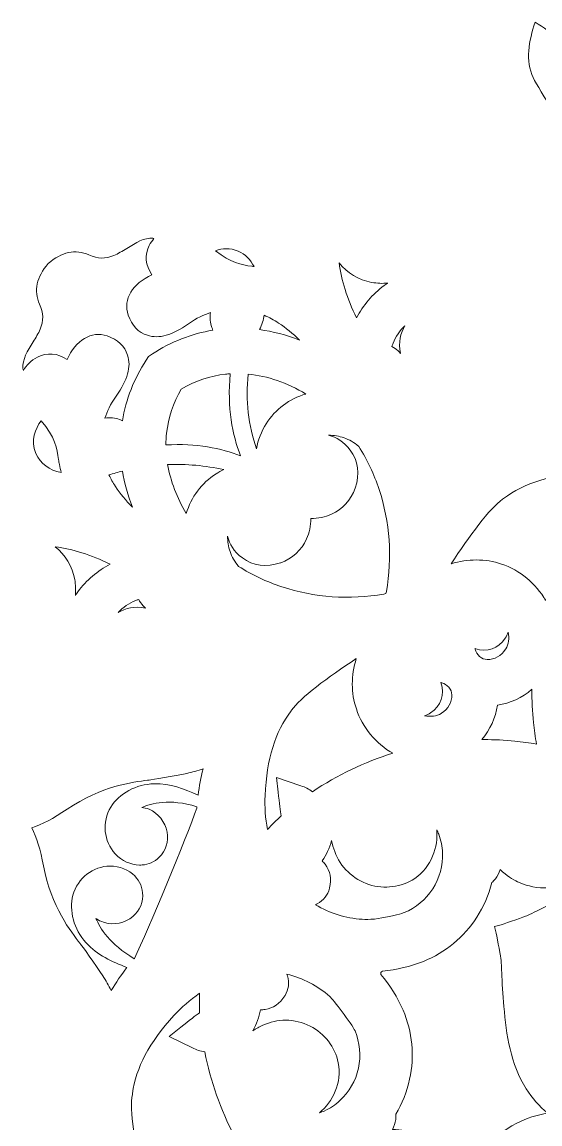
# Model space of a CAD drawing. Header units: millimetres. Extents: x -880 to 1612, y -870 to 417.
# Drawn here: x 456.3 to 566.6, y 113.9 to 348.7 of the extents above; entities that cross this region are included whole.
import ezdxf

# ---------------------------------------------------------------- set-up
doc = ezdxf.new("R2010")
doc.units = ezdxf.units.MM
doc.header["$MEASUREMENT"] = 0
doc.layers.add('Layer 6', color=7, linetype='Continuous')

msp = doc.modelspace()

# ---------------------------------------------------------------- linework, layer by layer
at = {"layer": 'Layer 6', "lineweight": 0}
for points, knots in [([(565.18, 336.88), (563.42, 340.56), (564.29, 344.59), (565.58, 348.73), (569.28, 346.45), (572.58, 343.98), (573.66, 340.05), (574.49, 337.06), (575.78, 326.89), (576.73, 319.46), (576.76, 319.19), (576.8, 318.92), (576.83, 318.65), (576.68, 318.88), (576.53, 319.11), (576.37, 319.34), (572.22, 325.56), (566.52, 334.08), (565.18, 336.88)], [0, 0, 0, 0, 1, 1, 1, 2, 2, 2, 3, 3, 3, 4, 4, 4, 5, 5, 5, 6, 6, 6, 6]), ([(458.62, 280.55), (459.2, 281.5), (459.75, 282.39), (460.12, 283.26), (460.89, 285.07), (460.86, 286.72), (460.02, 288.6), (458.74, 291.49), (459.36, 294.4), (461.85, 297.26), (464.71, 299.76), (467.63, 300.37), (470.52, 299.09), (472.4, 298.26), (474.04, 298.22), (475.85, 298.99), (476.72, 299.36), (477.62, 299.91), (478.57, 300.49), (480.44, 301.65), (482.38, 302.85), (484.17, 302.64), (484.23, 302.63), (484.3, 302.62), (484.37, 302.61), (484, 302.18), (483.67, 301.68), (483.37, 301.12), (482.34, 299.16), (482.55, 296.9), (483.94, 294.85), (479.82, 293.06), (477.75, 289.66), (478.88, 286.3), (479.66, 284.05), (481.04, 282.6), (482.98, 281.98), (485.48, 281.18), (488.25, 281.96), (491.73, 284.44), (493.4, 285.64), (495.07, 286.37), (496.43, 286.83), (496.27, 285.71), (496.35, 284.63), (496.69, 283.67), (496.77, 283.47), (496.85, 283.27), (496.95, 283.07), (492.41, 282.32), (487.98, 280.59), (484.03, 278.01), (484.03, 278.01), (483.24, 277.49), (483.24, 277.49), (483.24, 277.49), (482.73, 276.7), (482.73, 276.7), (480.14, 272.75), (478.4, 268.31), (477.66, 263.78), (477.47, 263.88), (477.27, 263.96), (477.06, 264.04), (476.11, 264.38), (475.03, 264.47), (473.91, 264.3), (474.36, 265.67), (475.1, 267.33), (476.3, 269.01), (478.78, 272.48), (479.55, 275.25), (478.76, 277.75), (478.14, 279.69), (476.67, 281.08), (474.38, 281.86), (471.05, 282.99), (467.67, 280.92), (465.88, 276.79), (463.83, 278.18), (461.55, 278.38), (459.58, 277.34), (458.17, 276.59), (457.15, 275.62), (456.56, 274.45), (456.52, 274.61), (456.49, 274.77), (456.47, 274.95), (456.27, 276.73), (457.46, 278.67), (458.62, 280.55)], [0, 0, 0, 0, 1, 1, 1, 2, 2, 2, 3, 3, 3, 4, 4, 4, 5, 5, 5, 6, 6, 6, 7, 7, 7, 8, 8, 8, 9, 9, 9, 10, 10, 10, 11, 11, 11, 12, 12, 12, 13, 13, 13, 14, 14, 14, 15, 15, 15, 16, 16, 16, 17, 17, 17, 18, 18, 18, 19, 19, 19, 20, 20, 20, 21, 21, 21, 22, 22, 22, 23, 23, 23, 24, 24, 24, 25, 25, 25, 26, 26, 26, 27, 27, 27, 28, 28, 28, 29, 29, 29, 30, 30, 30, 30]), ([(502.31, 299.9), (503.81, 299.23), (504.97, 298.07), (505.69, 296.61), (505.54, 296.63), (505.38, 296.66), (505.22, 296.68), (503.08, 297.01), (500.68, 297.39), (497.51, 299.97), (498.91, 300.51), (500.57, 300.68), (502.31, 299.9)], [0, 0, 0, 0, 1, 1, 1, 2, 2, 2, 3, 3, 3, 4, 4, 4, 4]), ([(530.76, 293.26), (531.91, 293.04), (533.08, 292.99), (534.23, 293.11), (533.96, 292.94), (533.71, 292.77), (533.45, 292.59), (533.45, 292.59), (533.41, 292.56), (533.41, 292.56), (530.93, 290.73), (528.92, 288.37), (527.52, 285.67), (525.52, 289.83), (524.29, 293.7), (523.81, 297.39), (525.56, 295.27), (528.02, 293.76), (530.76, 293.26)], [0, 0, 0, 0, 1, 1, 1, 2, 2, 2, 3, 3, 3, 4, 4, 4, 5, 5, 5, 6, 6, 6, 6]), ([(515.38, 280.97), (512.58, 282.05), (509.71, 282.8), (506.88, 283.19), (507.42, 284.22), (507.69, 285.32), (507.85, 286.24), (508.91, 285.79), (509.94, 285.24), (510.94, 284.58), (512.48, 283.56), (513.95, 282.37), (515.38, 280.97)], [0, 0, 0, 0, 1, 1, 1, 2, 2, 2, 3, 3, 3, 4, 4, 4, 4]), ([(535.31, 280.28), (535.88, 281.68), (536.76, 282.97), (537.85, 284.01), (536.9, 282.5), (536.43, 280.47), (536.91, 278.13), (536.75, 278.32), (536.58, 278.49), (536.4, 278.66), (535.99, 279.05), (535.54, 279.36), (535.05, 279.6), (535.13, 279.83), (535.21, 280.05), (535.31, 280.28)], [0, 0, 0, 0, 1, 1, 1, 2, 2, 2, 3, 3, 3, 4, 4, 4, 5, 5, 5, 5]), ([(487.06, 261.12), (487.41, 264.36), (488.49, 267.6), (490.2, 270.53), (493.13, 272.24), (496.39, 273.33), (499.65, 273.68), (499.97, 273.72), (500.3, 273.75), (500.64, 273.77), (499.93, 266.57), (501.13, 260.71), (502.81, 256.31), (498.73, 257.86), (493.4, 259), (486.92, 258.6), (486.92, 259.45), (486.96, 260.3), (487.06, 261.12)], [0, 0, 0, 0, 1, 1, 1, 2, 2, 2, 3, 3, 3, 4, 4, 4, 5, 5, 5, 6, 6, 6, 6]), ([(506.22, 257.75), (504.48, 262.73), (503.9, 268.12), (504.44, 273.7), (508.55, 273.3), (512.81, 271.84), (516.75, 269.46), (513.28, 268.47), (510.23, 266.2), (508.29, 263.14), (507.24, 261.5), (506.54, 259.66), (506.22, 257.75)], [0, 0, 0, 0, 1, 1, 1, 2, 2, 2, 3, 3, 3, 4, 4, 4, 4]), ([(459.21, 256.81), (457.98, 259.56), (459.13, 262.09), (460.32, 263.75), (463.31, 260.32), (463.7, 257.77), (464.05, 255.51), (464.11, 255.12), (464.17, 254.77), (464.22, 254.44), (464.33, 253.88), (464.46, 253.31), (464.61, 252.75), (462.14, 253.19), (460.18, 254.64), (459.21, 256.81)], [0, 0, 0, 0, 1, 1, 1, 2, 2, 2, 3, 3, 3, 4, 4, 4, 5, 5, 5, 5]), ([(511.59, 228.39), (511.59, 228.39), (511.59, 228.39), (511.59, 228.39), (508.37, 229.45), (505.29, 230.91), (502.42, 232.73), (501.61, 233.69), (500.98, 234.77), (500.6, 235.87), (500.23, 236.93), (500.04, 238.06), (500.05, 239.17), (500.56, 237.39), (501.27, 236.04), (503.24, 234.52), (505.4, 232.86), (508.34, 232.48), (511.33, 233.48), (511.33, 233.48), (511.38, 233.5), (511.38, 233.5), (513.82, 234.36), (515.83, 236.21), (516.91, 238.57), (517.51, 239.9), (517.81, 241.38), (517.8, 242.93), (519.34, 242.92), (520.85, 243.23), (522.19, 243.83), (524.54, 244.9), (526.38, 246.92), (527.24, 249.37), (527.24, 249.37), (527.26, 249.42), (527.26, 249.42), (528.26, 252.39), (527.87, 255.33), (526.21, 257.49), (524.71, 259.44), (523.36, 260.16), (521.57, 260.68), (522.69, 260.69), (523.82, 260.5), (524.88, 260.12), (525.96, 259.75), (527.04, 259.12), (528, 258.31), (529.82, 255.45), (531.28, 252.36), (532.34, 249.13), (534.64, 242.19), (535.18, 234.67), (533.91, 227.38), (533.86, 227.24), (533.82, 227.1), (533.77, 226.96), (533.63, 226.92), (533.49, 226.87), (533.35, 226.82), (526.06, 225.56), (518.54, 226.1), (511.59, 228.39)], [0, 0, 0, 0, 1, 1, 1, 2, 2, 2, 3, 3, 3, 4, 4, 4, 5, 5, 5, 6, 6, 6, 7, 7, 7, 8, 8, 8, 9, 9, 9, 10, 10, 10, 11, 11, 11, 12, 12, 12, 13, 13, 13, 14, 14, 14, 15, 15, 15, 16, 16, 16, 17, 17, 17, 18, 18, 18, 19, 19, 19, 20, 20, 20, 21, 21, 21, 21]), ([(491.27, 243.98), (489.25, 247.33), (487.9, 250.9), (487.29, 254.43), (491.28, 254.58), (495.29, 254.22), (499.23, 253.34), (498.67, 253.08), (498.12, 252.78), (497.6, 252.45), (494.54, 250.51), (492.27, 247.46), (491.27, 243.98)], [0, 0, 0, 0, 1, 1, 1, 2, 2, 2, 3, 3, 3, 4, 4, 4, 4]), ([(474.79, 252.23), (475.74, 252.53), (476.7, 252.8), (477.67, 253.05), (478.09, 250.47), (478.79, 247.88), (479.77, 245.35), (478.37, 246.78), (477.18, 248.25), (476.16, 249.78), (475.64, 250.58), (475.18, 251.39), (474.79, 252.23)], [0, 0, 0, 0, 1, 1, 1, 2, 2, 2, 3, 3, 3, 4, 4, 4, 4]), ([(558.67, 247.03), (558.67, 247.03), (558.87, 247.17), (558.87, 247.17), (563.32, 250.57), (569.03, 252.32), (576.86, 252.68), (579.23, 252.79), (581.66, 252.62), (584.08, 252.19), (583.06, 251.24), (582.08, 250.25), (581.16, 249.24), (580.15, 249.41), (578.54, 249.62), (576.11, 249.9), (576.11, 249.9), (572.96, 250.26), (572.96, 250.26), (572.96, 250.26), (574.76, 245.03), (574.76, 245.03), (575.06, 244.15), (575.49, 243.33), (576.03, 242.57), (572.46, 237.26), (569.71, 231.52), (567.83, 225.46), (565.78, 229.08), (562.35, 231.93), (558.4, 233.23), (556.72, 233.8), (554.93, 234.1), (553.08, 234.1), (551.28, 234.1), (549.45, 233.81), (547.69, 233.26), (551.49, 239.11), (555.96, 245.18), (558.67, 247.03)], [0, 0, 0, 0, 1, 1, 1, 2, 2, 2, 3, 3, 3, 4, 4, 4, 5, 5, 5, 6, 6, 6, 7, 7, 7, 8, 8, 8, 9, 9, 9, 10, 10, 10, 11, 11, 11, 12, 12, 12, 13, 13, 13, 13]), ([(468.17, 227.31), (468.17, 227.31), (468.13, 227.27), (468.13, 227.27), (467.96, 227.02), (467.79, 226.77), (467.63, 226.51), (467.74, 227.65), (467.7, 228.81), (467.48, 229.95), (466.97, 232.7), (465.47, 235.17), (463.35, 236.92), (467.04, 236.44), (470.91, 235.21), (475.06, 233.22), (472.35, 231.8), (470, 229.79), (468.17, 227.31)], [0, 0, 0, 0, 1, 1, 1, 2, 2, 2, 3, 3, 3, 4, 4, 4, 5, 5, 5, 6, 6, 6, 6]), ([(553.16, 157.96), (554.63, 160.23), (555.7, 162.71), (556.34, 165.35), (556.62, 165.58), (556.88, 165.84), (557.11, 166.12), (557.59, 166.71), (557.93, 167.4), (558.12, 168.13), (558.45, 167.8), (558.8, 167.49), (559.17, 167.19), (560.46, 166.17), (561.72, 165.55), (562.56, 165.21), (563.89, 164.67), (566.01, 164.07), (568.58, 164.24), (570.4, 164.35), (573.87, 164.95), (576.66, 167.81), (579.15, 170.3), (580.46, 173.99), (580.07, 177.41), (580.02, 178), (579.92, 178.59), (579.77, 179.17), (579.77, 179.17), (582.73, 178), (582.73, 178), (582.73, 178), (581.56, 180.96), (581.56, 180.96), (582.14, 180.81), (582.72, 180.71), (583.28, 180.67), (586.74, 180.28), (590.43, 181.58), (592.91, 184.06), (595.78, 186.86), (596.38, 190.31), (596.49, 192.11), (596.66, 194.71), (596.06, 196.85), (595.51, 198.19), (595.18, 199.02), (594.56, 200.28), (593.52, 201.58), (593.23, 201.94), (592.93, 202.29), (592.61, 202.61), (593.34, 202.8), (594.03, 203.14), (594.61, 203.62), (594.89, 203.85), (595.15, 204.11), (595.38, 204.39), (598.02, 205.03), (600.5, 206.1), (602.76, 207.57), (606.97, 210.27), (610.31, 214.32), (612.19, 218.96), (613.28, 221.71), (613.97, 224.65), (614.25, 227.69), (614.34, 227.8), (614.44, 227.91), (614.53, 228.01), (614.67, 228), (614.81, 227.99), (614.96, 227.99), (617.31, 226.03), (619.88, 224.44), (622.62, 223.25), (627.21, 221.31), (632.42, 220.82), (637.3, 221.88), (639.95, 222.44), (642.46, 223.44), (644.77, 224.85), (645.13, 224.81), (645.5, 224.81), (645.86, 224.85), (646.61, 224.93), (647.35, 225.17), (648, 225.56), (648, 225.09), (648.03, 224.62), (648.08, 224.15), (648.27, 222.52), (648.72, 221.19), (649.07, 220.36), (649.63, 219.04), (650.71, 217.11), (652.65, 215.41), (653.88, 214.32), (656.36, 212.54), (659.82, 212.26), (659.82, 212.26), (659.81, 212.25), (659.8, 212.24), (654.88, 208.82), (649.93, 204.89), (647, 199.37), (645.9, 197.29), (645.17, 195.08), (644.81, 192.77), (643.35, 194.61), (641.63, 196.17), (639.65, 197.44), (634.39, 200.82), (628.15, 201.81), (622.18, 202.38), (619.63, 202.62), (617.04, 202.78), (614.55, 202.94), (614.55, 202.94), (614.34, 202.95), (614.34, 202.95), (613.66, 202.99), (612.97, 203.04), (612.28, 203.08), (611.82, 203.17), (609.08, 203.69), (608.03, 203.87), (608.03, 203.87), (606.8, 204.08), (606.8, 204.08), (606.8, 204.08), (606.35, 202.91), (606.35, 202.91), (605.97, 201.91), (605.02, 199.28), (604.86, 198.84), (604.53, 198.19), (604.2, 197.54), (603.87, 196.89), (603.87, 196.89), (603.83, 196.82), (603.83, 196.82), (602.69, 194.59), (601.52, 192.29), (600.43, 189.97), (597.88, 184.55), (595.56, 178.67), (595.78, 172.42), (595.87, 170.08), (596.34, 167.79), (597.18, 165.61), (595, 166.47), (592.73, 166.97), (590.38, 167.08), (584.14, 167.37), (578.24, 165.11), (572.78, 162.62), (570.45, 161.55), (568.13, 160.4), (565.88, 159.28), (565.22, 158.95), (564.53, 158.61), (563.85, 158.27), (563.38, 158.1), (559.74, 156.76), (558.35, 156.36), (558.35, 156.36), (556.96, 155.96), (556.96, 155.96), (556.96, 155.96), (557.29, 154.55), (557.29, 154.55), (557.63, 153.14), (558.25, 149.3), (558.33, 148.81), (558.37, 148.06), (558.41, 147.3), (558.45, 146.56), (558.45, 146.56), (558.46, 146.24), (558.46, 146.24), (558.57, 144.1), (558.71, 141.45), (558.93, 138.9), (559.43, 132.93), (560.36, 126.68), (563.68, 121.38), (564.93, 119.4), (566.47, 117.65), (568.29, 116.18), (565.98, 115.84), (563.76, 115.13), (561.67, 114.05), (556.12, 111.19), (552.14, 106.28), (548.66, 101.39), (548.59, 101.3), (548.52, 101.2), (548.45, 101.1), (548.13, 104.45), (546.42, 106.85), (545.35, 108.05), (543.63, 110.02), (541.69, 111.1), (540.36, 111.67), (539.54, 112.01), (538.21, 112.46), (536.55, 112.65), (536.09, 112.7), (535.64, 112.73), (535.18, 112.74), (535.56, 113.39), (535.81, 114.11), (535.88, 114.86), (535.92, 115.23), (535.92, 115.6), (535.88, 115.96), (537.29, 118.27), (538.29, 120.78), (538.85, 123.42), (539.91, 128.31), (539.42, 133.53), (537.47, 138.14), (536.29, 140.86), (534.7, 143.42), (532.74, 145.78), (532.74, 145.92), (532.73, 146.06), (532.72, 146.2), (532.83, 146.29), (532.93, 146.39), (533.04, 146.48), (536.09, 146.76), (539.03, 147.46), (541.81, 148.55), (546.42, 150.42), (550.46, 153.76), (553.16, 157.96)], [0, 0, 0, 0, 1, 1, 1, 2, 2, 2, 3, 3, 3, 4, 4, 4, 5, 5, 5, 6, 6, 6, 7, 7, 7, 8, 8, 8, 9, 9, 9, 10, 10, 10, 11, 11, 11, 12, 12, 12, 13, 13, 13, 14, 14, 14, 15, 15, 15, 16, 16, 16, 17, 17, 17, 18, 18, 18, 19, 19, 19, 20, 20, 20, 21, 21, 21, 22, 22, 22, 23, 23, 23, 24, 24, 24, 25, 25, 25, 26, 26, 26, 27, 27, 27, 28, 28, 28, 29, 29, 29, 30, 30, 30, 31, 31, 31, 32, 32, 32, 33, 33, 33, 34, 34, 34, 35, 35, 35, 36, 36, 36, 37, 37, 37, 38, 38, 38, 39, 39, 39, 40, 40, 40, 41, 41, 41, 42, 42, 42, 43, 43, 43, 44, 44, 44, 45, 45, 45, 46, 46, 46, 47, 47, 47, 48, 48, 48, 49, 49, 49, 50, 50, 50, 51, 51, 51, 52, 52, 52, 53, 53, 53, 54, 54, 54, 55, 55, 55, 56, 56, 56, 57, 57, 57, 58, 58, 58, 59, 59, 59, 60, 60, 60, 61, 61, 61, 62, 62, 62, 63, 63, 63, 64, 64, 64, 65, 65, 65, 66, 66, 66, 67, 67, 67, 68, 68, 68, 69, 69, 69, 70, 70, 70, 71, 71, 71, 72, 72, 72, 73, 73, 73, 74, 74, 74, 75, 75, 75, 76, 76, 76, 77, 77, 77, 78, 78, 78, 79, 79, 79, 79]), ([(476.73, 222.89), (477.78, 223.98), (479.08, 224.87), (480.5, 225.44), (480.7, 225.53), (480.92, 225.61), (481.13, 225.68), (481.37, 225.19), (481.69, 224.74), (482.07, 224.33), (482.24, 224.15), (482.41, 223.98), (482.6, 223.82), (480.27, 224.3), (478.25, 223.83), (476.73, 222.89)], [0, 0, 0, 0, 1, 1, 1, 2, 2, 2, 3, 3, 3, 4, 4, 4, 5, 5, 5, 5]), ([(559.32, 215.13), (559.32, 215.13), (559.28, 215.06), (559.28, 215.06), (558.47, 213.7), (556.9, 212.82), (555.39, 212.87), (554.25, 212.9), (553.07, 213.9), (552.81, 215.06), (552.81, 215.06), (552.78, 215.18), (552.78, 215.18), (552.78, 215.19), (552.78, 215.2), (552.77, 215.21), (555.34, 214.34), (557.74, 215.13), (559.22, 217.42), (559.48, 217.82), (559.69, 218.25), (559.84, 218.68), (560.12, 217.42), (559.94, 216.13), (559.32, 215.13)], [0, 0, 0, 0, 1, 1, 1, 2, 2, 2, 3, 3, 3, 4, 4, 4, 5, 5, 5, 6, 6, 6, 7, 7, 7, 8, 8, 8, 8]), ([(508.05, 183.88), (508.05, 183.88), (508.05, 183.88), (508.05, 183.88), (508.41, 191.7), (510.16, 197.42), (513.59, 201.91), (513.59, 201.91), (513.7, 202.06), (513.7, 202.06), (515.46, 204.64), (521.51, 209.18), (527.48, 213.07), (526.35, 209.49), (526.34, 205.71), (527.5, 202.36), (528.8, 198.4), (531.65, 194.96), (535.27, 192.9), (529.22, 191.03), (523.48, 188.28), (518.16, 184.7), (517.4, 185.25), (516.58, 185.67), (515.7, 185.97), (515.7, 185.97), (510.46, 187.77), (510.46, 187.77), (510.46, 187.77), (510.83, 184.61), (510.83, 184.61), (511.12, 182.18), (511.33, 180.58), (511.5, 179.58), (510.48, 178.66), (509.49, 177.68), (508.54, 176.65), (508.11, 179.07), (507.94, 181.5), (508.05, 183.88)], [0, 0, 0, 0, 1, 1, 1, 2, 2, 2, 3, 3, 3, 4, 4, 4, 5, 5, 5, 6, 6, 6, 7, 7, 7, 8, 8, 8, 9, 9, 9, 10, 10, 10, 11, 11, 11, 12, 12, 12, 13, 13, 13, 13]), ([(543.31, 201.51), (545.6, 203), (546.39, 205.39), (545.52, 207.96), (545.54, 207.95), (545.56, 207.95), (545.58, 207.94), (545.58, 207.94), (545.71, 207.91), (545.71, 207.91), (546.84, 207.66), (547.83, 206.47), (547.86, 205.33), (547.91, 203.82), (547.03, 202.26), (545.65, 201.44), (545.65, 201.44), (545.59, 201.41), (545.59, 201.41), (544.6, 200.79), (543.32, 200.62), (542.05, 200.9), (542.49, 201.05), (542.91, 201.25), (543.31, 201.51)], [0, 0, 0, 0, 1, 1, 1, 2, 2, 2, 3, 3, 3, 4, 4, 4, 5, 5, 5, 6, 6, 6, 7, 7, 7, 8, 8, 8, 8]), ([(564.91, 206.54), (564.89, 204.17), (565, 201.79), (565.24, 199.44), (565.4, 197.92), (565.61, 196.39), (565.87, 194.86), (564.35, 195.13), (562.81, 195.34), (561.29, 195.49), (559.09, 195.71), (556.86, 195.82), (554.66, 195.82), (554.5, 195.82), (554.35, 195.82), (554.2, 195.82), (556.02, 197.92), (557.2, 200.48), (557.55, 203.18), (560.25, 203.54), (562.82, 204.71), (564.91, 206.54)], [0, 0, 0, 0, 1, 1, 1, 2, 2, 2, 3, 3, 3, 4, 4, 4, 5, 5, 5, 6, 6, 6, 7, 7, 7, 7]), ([(468.79, 152.17), (468.79, 152.17), (468.6, 152.41), (468.6, 152.41), (466.77, 154.75), (462.48, 160.23), (460.84, 168.9), (460.19, 172.36), (459.38, 174.99), (458.32, 177.02), (460.5, 177.71), (462.93, 178.99), (465.85, 180.98), (473.13, 185.95), (480.05, 186.79), (483.01, 187.15), (483.01, 187.15), (483.32, 187.19), (483.32, 187.19), (483.88, 187.28), (488.82, 188.05), (491.35, 188.61), (492.52, 188.87), (493.69, 189.19), (494.84, 189.55), (494.37, 187.76), (494.01, 185.89), (493.77, 183.96), (490.86, 185.33), (487.82, 186.48), (484.44, 186.4), (480.59, 186.31), (476.96, 184.36), (475.18, 181.43), (473.25, 178.25), (473.65, 174.06), (476.14, 171.46), (477.55, 169.98), (479.43, 169.11), (481.29, 169.08), (481.47, 169.07), (481.65, 169.08), (481.83, 169.09), (483.21, 169.19), (484.48, 169.75), (485.51, 170.75), (486.93, 172.12), (487.53, 174.08), (487.16, 176.11), (486.75, 178.28), (485.28, 180.14), (483.32, 180.97), (482.79, 181.2), (482.27, 181.31), (481.79, 181.33), (483.75, 182.26), (487.64, 183.3), (493.52, 181.52), (493.51, 181.42), (493.5, 181.32), (493.5, 181.22), (491.3, 174.94), (483.12, 155.17), (480.22, 149.17), (480.21, 149.15), (480.19, 149.14), (480.18, 149.12), (474.95, 152.21), (472.84, 155.67), (472.01, 157.72), (472.31, 157.47), (472.66, 157.26), (473.06, 157.09), (475.02, 156.24), (477.38, 156.45), (479.23, 157.65), (480.96, 158.78), (481.97, 160.56), (481.98, 162.54), (482, 164.16), (481.41, 165.62), (480.29, 166.75), (478.98, 168.08), (477.06, 168.84), (475.01, 168.85), (471.42, 168.86), (468.1, 166.27), (467.12, 162.67), (466.23, 159.37), (467.31, 155.39), (469.89, 152.54), (472.3, 149.88), (475.45, 148.45), (478.63, 147.25), (477.38, 145.65), (476.25, 144), (475.28, 142.34), (474.72, 143.41), (474.12, 144.46), (473.47, 145.47), (472.02, 147.76), (468.82, 152.13), (468.79, 152.17)], [0, 0, 0, 0, 1, 1, 1, 2, 2, 2, 3, 3, 3, 4, 4, 4, 5, 5, 5, 6, 6, 6, 7, 7, 7, 8, 8, 8, 9, 9, 9, 10, 10, 10, 11, 11, 11, 12, 12, 12, 13, 13, 13, 14, 14, 14, 15, 15, 15, 16, 16, 16, 17, 17, 17, 18, 18, 18, 19, 19, 19, 20, 20, 20, 21, 21, 21, 22, 22, 22, 23, 23, 23, 24, 24, 24, 25, 25, 25, 26, 26, 26, 27, 27, 27, 28, 28, 28, 29, 29, 29, 30, 30, 30, 31, 31, 31, 32, 32, 32, 33, 33, 33, 34, 34, 34, 34]), ([(539.93, 166.23), (543.49, 168.56), (545, 173.09), (544.61, 176.61), (544.78, 176.3), (544.93, 175.98), (545.06, 175.65), (545.53, 174.36), (545.8, 173.03), (545.86, 171.69), (545.98, 169.01), (545.24, 166.28), (543.76, 164), (542.31, 161.74), (540.15, 159.94), (537.69, 158.94), (537.31, 158.79), (535.76, 158.26), (531.39, 157.57), (531.36, 157.56), (531.32, 157.56), (531.29, 157.55), (530.3, 157.49), (529.49, 157.48), (528.72, 157.53), (525.27, 157.71), (521.82, 158.8), (518.81, 160.62), (518.93, 160.68), (519.06, 160.74), (519.18, 160.81), (520.5, 161.52), (521.43, 162.7), (521.78, 164.15), (521.78, 164.15), (521.79, 164.19), (521.79, 164.19), (522.24, 166.11), (521.93, 167.81), (520.86, 169.24), (520.86, 169.24), (520.86, 169.24), (520.86, 169.24), (520.66, 169.5), (520.45, 169.74), (520.21, 169.97), (521.1, 171.22), (521.78, 172.67), (522.23, 174.31), (522.39, 173.51), (522.61, 172.72), (522.9, 171.96), (524.09, 168.66), (526.82, 166.03), (530.19, 164.92), (533.49, 163.87), (537.04, 164.34), (539.93, 166.23)], [0, 0, 0, 0, 1, 1, 1, 2, 2, 2, 3, 3, 3, 4, 4, 4, 5, 5, 5, 6, 6, 6, 7, 7, 7, 8, 8, 8, 9, 9, 9, 10, 10, 10, 11, 11, 11, 12, 12, 12, 13, 13, 13, 14, 14, 14, 15, 15, 15, 16, 16, 16, 17, 17, 17, 18, 18, 18, 19, 19, 19, 19]), ([(507.07, 138.24), (507.4, 138.23), (507.72, 138.25), (508.04, 138.3), (509.8, 138.55), (511.23, 139.53), (512.28, 141.22), (512.28, 141.22), (512.31, 141.27), (512.31, 141.27), (513.07, 142.52), (513.25, 144.01), (512.82, 145.45), (512.78, 145.58), (512.73, 145.71), (512.68, 145.84), (516.1, 145.01), (519.3, 143.34), (521.84, 141.06), (522.4, 140.53), (526.52, 135.31), (527.21, 133.72), (528.26, 131.24), (528.52, 128.42), (527.93, 125.77), (527.37, 123.14), (525.97, 120.69), (523.97, 118.87), (522.99, 117.97), (521.87, 117.23), (520.65, 116.66), (520.32, 116.52), (519.98, 116.39), (519.63, 116.3), (522.4, 118.51), (524.53, 122.78), (523.65, 126.94), (522.95, 130.31), (520.76, 133.17), (517.66, 134.77), (516.03, 135.59), (514.23, 136.01), (512.43, 136.01), (510.77, 136.01), (509.11, 135.65), (507.59, 134.95), (506.83, 134.61), (506.11, 134.2), (505.43, 133.74), (506.26, 135.22), (506.81, 136.73), (507.07, 138.24)], [0, 0, 0, 0, 1, 1, 1, 2, 2, 2, 3, 3, 3, 4, 4, 4, 5, 5, 5, 6, 6, 6, 7, 7, 7, 8, 8, 8, 9, 9, 9, 10, 10, 10, 11, 11, 11, 12, 12, 12, 13, 13, 13, 14, 14, 14, 15, 15, 15, 16, 16, 16, 17, 17, 17, 17]), ([(501.5, 111.38), (497.49, 112.49), (493.05, 112.07), (489.34, 110.19), (486.15, 108.64), (483.48, 105.96), (481.74, 102.65), (480.29, 109.46), (479.16, 116.92), (479.77, 120.18), (479.77, 120.18), (479.81, 120.39), (479.81, 120.39), (480.55, 125.94), (483.36, 131.22), (488.64, 137), (490.24, 138.76), (492.07, 140.36), (494.09, 141.76), (494.04, 140.37), (494.05, 138.98), (494.11, 137.62), (493.27, 137.02), (491.99, 136.03), (490.07, 134.51), (490.07, 134.51), (487.59, 132.54), (487.59, 132.54), (487.59, 132.54), (492.57, 130.11), (492.57, 130.11), (493.4, 129.7), (494.28, 129.42), (495.2, 129.27), (496.43, 122.98), (498.55, 116.98), (501.5, 111.38)], [0, 0, 0, 0, 1, 1, 1, 2, 2, 2, 3, 3, 3, 4, 4, 4, 5, 5, 5, 6, 6, 6, 7, 7, 7, 8, 8, 8, 9, 9, 9, 10, 10, 10, 11, 11, 11, 12, 12, 12, 12])]:
    msp.add_open_spline(points, degree=3, knots=knots, dxfattribs=at)

doc.saveas('drawing.dxf')
